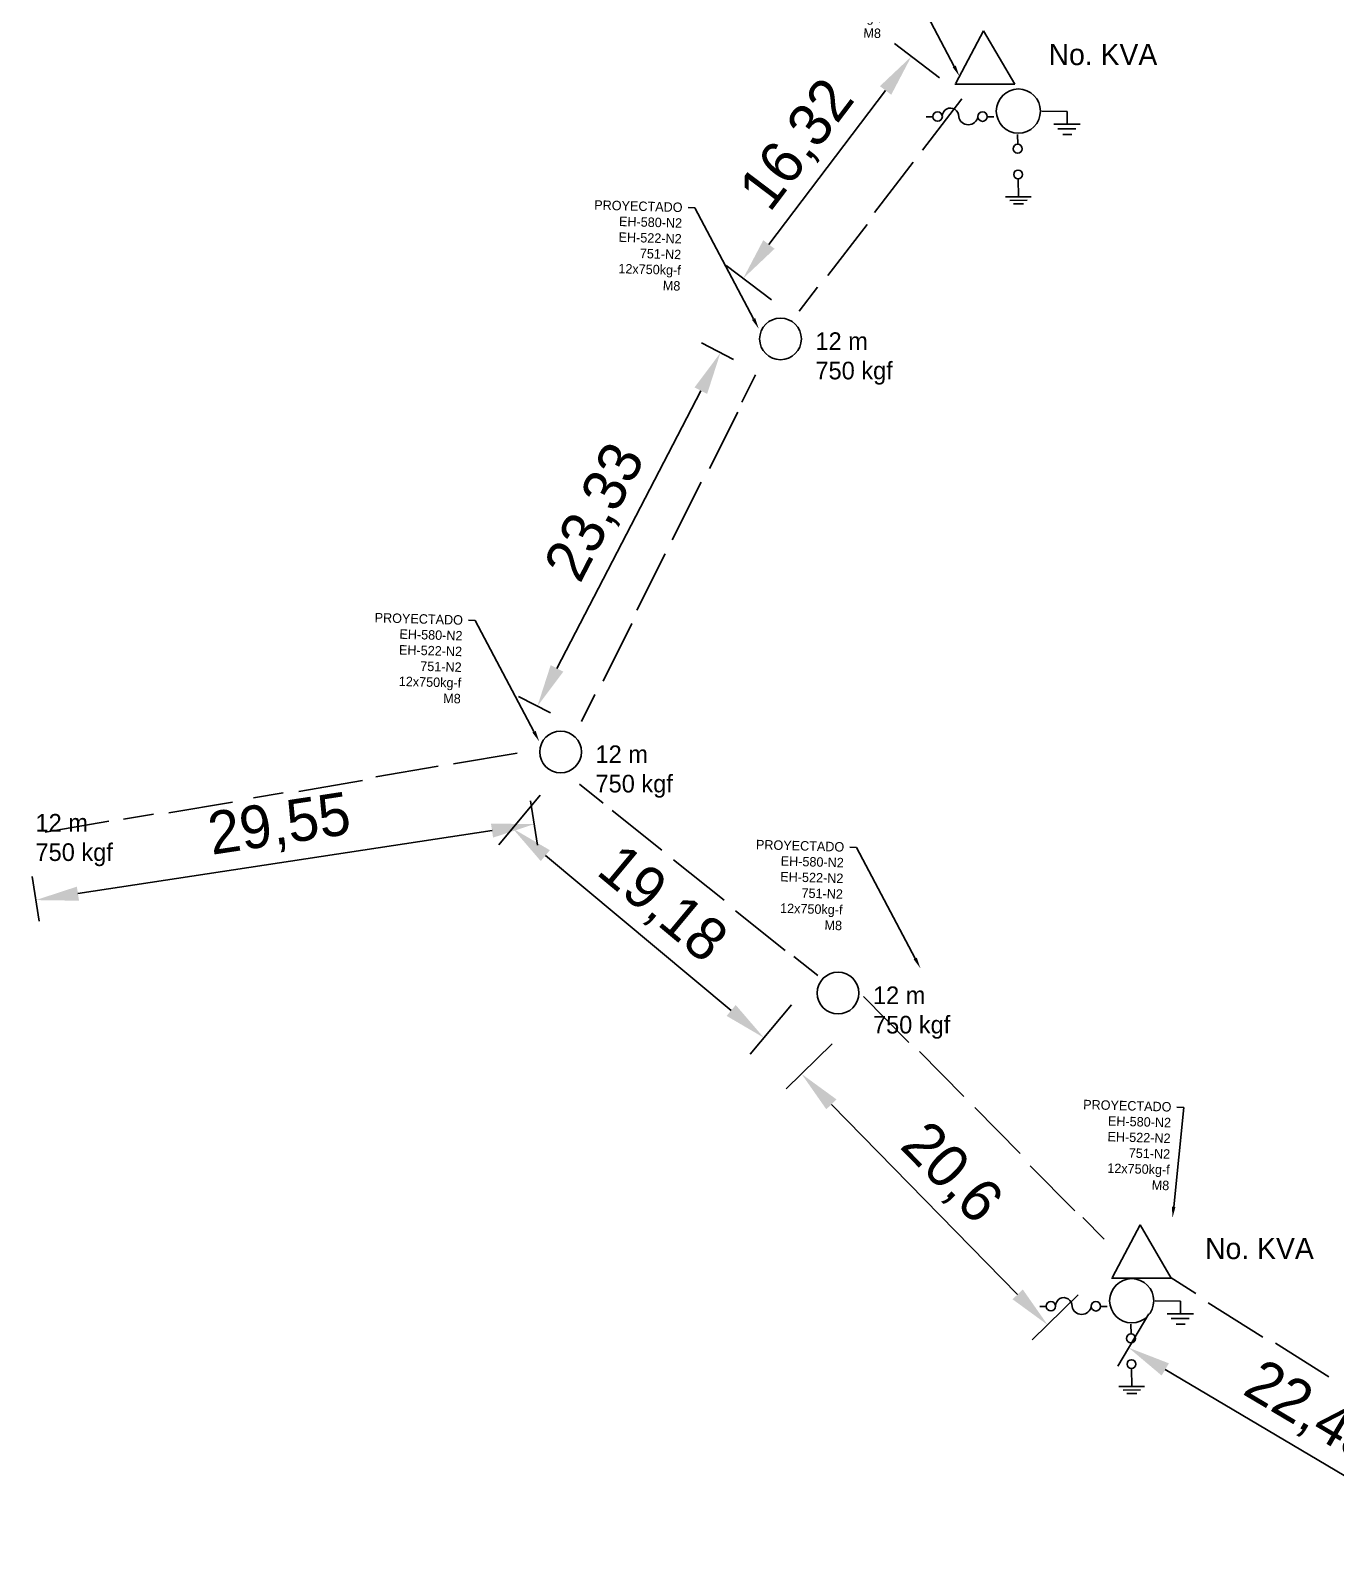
# Model space of a CAD drawing. Header units: millimetres. Extents: x -3588 to 75209, y -3737 to 38254.
# Drawn here: x 32060.4 to 32136.9, y 18386.4 to 18476.1 of the extents above; entities that cross this region are included whole.
import ezdxf
from ezdxf import colors
from ezdxf.entities.mleader import LeaderData, LeaderLine
from ezdxf.math import Vec2, Vec3

# ---------------------------------------------------------------- set-up
doc = ezdxf.new("R2010")
doc.units = ezdxf.units.MM
doc.linetypes.add('CONTINUA', pattern=[0])
doc.layers.add('Mancheta', color=255, linetype='Continuous')
doc.dimstyles.new('ISO-25', dxfattribs={"dimtxt": 2.5, "dimasz": 2.5, "dimexe": 1.25, "dimexo": 0.625, "dimtad": 1, "dimtxsty": 'Standard', "dimcen": 2.5, "dimadec": 0, "dimazin": 0, "dimtfac": 1, "dimtmove": 0, "dimatfit": 3, "dimfxl": 1, "dimarcsym": 0})

# ---------------------------------------------------------------- blocks, each defined once
blk = doc.blocks.new('*D393')
at = {"color": 0, "lineweight": -2, "transparency": 16777216}
for p, q in [((32125.963, 18400.92), (32124.147, 18397.856)), ((32141.95, 18388.757), (32126.935, 18397.656)), ((32145.28, 18389.472), (32143.464, 18386.407))]:
    blk.add_line(p, q, dxfattribs=at)
at = {"color": 0, "transparency": 16777216}
for points in [[(32127.148, 18398.015), (32126.723, 18397.298), (32124.785, 18398.931)], [(32142.163, 18389.116), (32141.738, 18388.399), (32144.101, 18387.483)]]:
    blk.add_solid(points, dxfattribs=at)
at = {"layer": 'Defpoints', "color": 0, "transparency": 16777216}
for p in [(32126.282, 18401.458), (32124.785, 18398.931), (32145.599, 18390.009)]:
    blk.add_point(p, dxfattribs=at)
at = {"color": 0, "transparency": 16777216, "insert": (32135.505, 18394.999), "char_height": 2.5, "attachment_point": 5, "rotation": 329.34584}
blk.add_mtext('22,45', dxfattribs=at)
blk = doc.blocks.new('*D394')
at = {"color": 0, "lineweight": -2, "transparency": 16777216}
for p, q in [((32107.409, 18416.739), (32104.72, 18414.102)), ((32107.363, 18413.192), (32118.283, 18402.056)), ((32121.83, 18402.033), (32119.141, 18399.396))]:
    blk.add_line(p, q, dxfattribs=at)
at = {"color": 0, "transparency": 16777216}
for points in [[(32107.661, 18413.484), (32107.066, 18412.901), (32105.613, 18414.977)], [(32118.581, 18402.348), (32117.986, 18401.765), (32120.034, 18400.271)]]:
    blk.add_solid(points, dxfattribs=at)
at = {"layer": 'Defpoints', "color": 0, "transparency": 16777216}
for p in [(32107.856, 18417.177), (32122.276, 18402.471), (32120.034, 18400.271)]:
    blk.add_point(p, dxfattribs=at)
at = {"color": 0, "transparency": 16777216, "insert": (32114.311, 18409.083), "char_height": 2.5, "attachment_point": 5, "rotation": 314.43855}
blk.add_mtext('20,6', dxfattribs=at)
blk = doc.blocks.new('*D395')
at = {"color": 0, "lineweight": -2, "transparency": 16777216}
for p, q in [((32090.289, 18431.305), (32087.874, 18428.405)), ((32090.595, 18427.766), (32101.488, 18418.694)), ((32105.024, 18419.033), (32102.609, 18416.134))]:
    blk.add_line(p, q, dxfattribs=at)
at = {"color": 0, "transparency": 16777216}
for points in [[(32090.862, 18428.086), (32090.329, 18427.446), (32088.674, 18429.366)], [(32101.755, 18419.014), (32101.222, 18418.374), (32103.409, 18417.094)]]:
    blk.add_solid(points, dxfattribs=at)
at = {"layer": 'Defpoints', "color": 0, "transparency": 16777216}
for p in [(32090.689, 18431.785), (32105.424, 18419.513), (32103.409, 18417.094)]:
    blk.add_point(p, dxfattribs=at)
at = {"color": 0, "transparency": 16777216, "insert": (32097.375, 18424.831), "char_height": 2.5, "attachment_point": 5, "rotation": 320.2117}
blk.add_mtext('19,18', dxfattribs=at)
blk = doc.blocks.new('*D396')
at = {"color": 0, "lineweight": -2, "transparency": 16777216}
for p, q in [((32089.732, 18430.989), (32090.13, 18428.377)), ((32063.197, 18425.539), (32087.47, 18429.236)), ((32060.516, 18426.538), (32060.914, 18423.926))]:
    blk.add_line(p, q, dxfattribs=at)
at = {"color": 0, "transparency": 16777216}
for points in [[(32087.407, 18429.648), (32087.533, 18428.824), (32089.941, 18429.613)], [(32063.134, 18425.951), (32063.26, 18425.127), (32060.725, 18425.162)]]:
    blk.add_solid(points, dxfattribs=at)
at = {"layer": 'Defpoints', "color": 0, "transparency": 16777216}
for p in [(32089.638, 18431.607), (32089.941, 18429.613), (32060.422, 18427.156)]:
    blk.add_point(p, dxfattribs=at)
at = {"color": 0, "transparency": 16777216, "insert": (32075.02, 18429.447), "char_height": 2.5, "attachment_point": 5, "rotation": 8.6616}
blk.add_mtext('29,55', dxfattribs=at)
blk = doc.blocks.new('*D400')
at = {"color": 0, "lineweight": -2, "transparency": 16777216}
for p, q in [((32101.619, 18456.842), (32099.749, 18457.811)), ((32091.278, 18438.741), (32099.709, 18455.017)), ((32090.889, 18436.127), (32089.018, 18437.096))]:
    blk.add_line(p, q, dxfattribs=at)
at = {"color": 0, "transparency": 16777216}
for points in [[(32099.339, 18455.208), (32100.079, 18454.825), (32100.859, 18457.236)], [(32090.908, 18438.932), (32091.648, 18438.549), (32090.128, 18436.521)]]:
    blk.add_solid(points, dxfattribs=at)
at = {"layer": 'Defpoints', "color": 0, "transparency": 16777216}
for p in [(32100.859, 18457.236), (32102.174, 18456.555), (32091.443, 18435.839)]:
    blk.add_point(p, dxfattribs=at)
at = {"color": 0, "transparency": 16777216, "insert": (32093.643, 18447.837), "char_height": 2.5, "attachment_point": 5, "rotation": 62.61553}
blk.add_mtext('23,33', dxfattribs=at)
blk = doc.blocks.new('*D401')
at = {"color": 0, "lineweight": -2, "transparency": 16777216}
for p, q in [((32113.703, 18473.352), (32111.054, 18475.358)), ((32103.702, 18463.584), (32110.541, 18472.611)), ((32103.844, 18460.34), (32101.196, 18462.347))]:
    blk.add_line(p, q, dxfattribs=at)
at = {"color": 0, "transparency": 16777216}
for points in [[(32110.209, 18472.862), (32110.873, 18472.359), (32112.051, 18474.603)], [(32103.37, 18463.836), (32104.034, 18463.333), (32102.192, 18461.592)]]:
    blk.add_solid(points, dxfattribs=at)
at = {"layer": 'Defpoints', "color": 0, "transparency": 16777216}
for p in [(32112.051, 18474.603), (32114.201, 18472.974), (32104.342, 18459.963)]:
    blk.add_point(p, dxfattribs=at)
at = {"color": 0, "transparency": 16777216, "insert": (32105.461, 18469.356), "char_height": 2.5, "attachment_point": 5, "rotation": 52.84885}
blk.add_mtext('16,32', dxfattribs=at)

msp = doc.modelspace()

# ---------------------------------------------------------------- linework, layer by layer
at = {"color": 10}
for p, q in [((32114.66, 18473.043), (32116.287, 18476.098)), ((32116.287, 18476.098), (32118.109, 18472.978)), ((32118.109, 18472.978), (32114.607, 18472.978)), ((32112.706, 18469.115), (32115.008, 18472.114)), ((32112.929, 18471.074), (32113.314, 18471.074)), ((32116.504, 18471.074), (32116.893, 18471.074)), ((32119.706, 18471.388), (32121.182, 18471.387)), ((32120.397, 18470.631), (32121.946, 18470.63)), ((32121.182, 18471.387), (32121.183, 18470.652)), ((32118.28, 18470.034), (32118.285, 18469.457)), ((32120.641, 18470.357), (32121.684, 18470.357)), ((32120.93, 18470.028), (32121.457, 18470.028)), ((32109.89, 18465.461), (32112.148, 18468.403)), ((32118.315, 18467.428), (32118.326, 18466.378)), ((32119.072, 18466.386), (32117.578, 18466.369)), ((32118.841, 18466.178), (32117.816, 18466.166)), ((32118.623, 18465.975), (32118.033, 18465.969)), ((32107.163, 18461.76), (32109.465, 18464.759)), ((32105.467, 18459.669), (32106.55, 18461.08)), ((32102.109, 18454.345), (32102.907, 18455.936)), ((32100.217, 18450.448), (32101.879, 18453.764)), ((32098.034, 18446.268), (32099.729, 18449.648)), ((32095.959, 18442.148), (32097.621, 18445.464)), ((32093.979, 18437.999), (32095.674, 18441.379)), ((32092.709, 18435.625), (32093.506, 18437.216)), ((32085.214, 18433.145), (32088.943, 18433.773)), ((32080.664, 18432.388), (32084.321, 18433.004)), ((32076.147, 18431.536), (32079.875, 18432.164)), ((32073.48, 18431.16), (32075.235, 18431.455)), ((32092.596, 18431.949), (32093.986, 18430.839)), ((32065.866, 18429.899), (32067.621, 18430.194)), ((32068.532, 18430.275), (32072.261, 18430.903)), ((32094.517, 18430.413), (32097.415, 18428.098)), ((32061.281, 18429.152), (32065.009, 18429.779)), ((32098.115, 18427.527), (32101.069, 18425.167)), ((32101.751, 18424.524), (32104.649, 18422.209)), ((32105.17, 18421.863), (32106.56, 18420.752)), ((32109.239, 18419.503), (32111.895, 18416.812)), ((32112.531, 18416.295), (32115.136, 18413.655)), ((32115.765, 18413.005), (32118.421, 18410.314)), ((32119.022, 18409.595), (32121.627, 18406.956)), ((32122.104, 18406.551), (32123.354, 18405.284)), ((32123.836, 18403.067), (32125.462, 18406.122)), ((32125.462, 18406.122), (32127.284, 18403.002)), ((32127.284, 18403.002), (32123.783, 18403.002)), ((32127.215, 18403.063), (32128.72, 18402.114)), ((32126.349, 18401.668), (32127.826, 18401.667)), ((32127.826, 18401.667), (32127.827, 18400.932)), ((32129.454, 18401.567), (32132.652, 18399.551)), ((32119.573, 18401.354), (32119.958, 18401.354)), ((32123.148, 18401.354), (32123.536, 18401.354)), ((32127.04, 18400.911), (32128.589, 18400.91)), ((32127.284, 18400.637), (32128.328, 18400.637)), ((32124.923, 18400.314), (32124.929, 18399.737)), ((32127.574, 18400.308), (32128.101, 18400.308)), ((32133.39, 18399.193), (32136.528, 18397.215)), ((32124.959, 18397.708), (32124.97, 18396.657)), ((32125.716, 18396.666), (32124.221, 18396.649)), ((32125.485, 18396.458), (32124.459, 18396.446)), ((32125.267, 18396.255), (32124.676, 18396.249))]:
    msp.add_line(p, q, dxfattribs=at)
for centre, radius in [((32118.324, 18471.403), 1.294), ((32113.591, 18471.081), 0.276), ((32116.228, 18471.077), 0.276), ((32118.285, 18469.193), 0.263), ((32118.309, 18467.688), 0.26), ((32104.381, 18458.051), 1.222), ((32091.489, 18433.842), 1.222), ((32107.753, 18419.715), 1.222), ((32124.968, 18401.683), 1.294), ((32120.234, 18401.361), 0.276), ((32122.871, 18401.357), 0.276), ((32124.929, 18399.473), 0.263), ((32124.953, 18397.968), 0.26)]:
    msp.add_circle(centre, radius, dxfattribs=at)
for centre, radius, start, end in [((32114.347, 18471.102), 0.481, 356.0473, 179.98075), ((32115.389, 18471.169), 0.571, 190.00363, 350.3175), ((32120.99, 18401.382), 0.481, 356.0473, 179.98075), ((32122.032, 18401.449), 0.571, 190.00363, 350.3175)]:
    msp.add_arc(centre, radius, start, end, dxfattribs=at)

# ---------------------------------------------------------------- texts
at = {"color": 10, "attachment_point": 1}
for s, width, gutter_width, insert, char_height in [('No. KVA', 17.75852, 6.215, (32120.094, 18475.343), 1.243), ('12 m^J750 kgf ', 21.10344, 5.166, (32106.429, 18458.435), 1.03321), ('12 m^J750 kgf ', 21.10344, 5.166, (32093.537, 18434.226), 1.03321), ('12 m^J750 kgf ', 21.10344, 5.166, (32060.709, 18430.211), 1.03321), ('12 m^J750 kgf ', 21.10344, 5.166, (32109.801, 18420.1), 1.03321), ('No. KVA', 17.75852, 6.215, (32129.27, 18405.367), 1.243)]:
    msp.add_mtext_dynamic_manual_height_columns(s, width=width, gutter_width=gutter_width, heights=[0], dxfattribs=dict(at, insert=insert, char_height=char_height))

# ---------------------------------------------------------------- dimensions: what is measured, and where the dimension line sits
at = {"color": 1}
for p1, p2, distance, picture, middle in [((32104.342, 18459.963), (32114.201, 18472.974), 2.698, '*D401', (32105.461, 18469.356)), ((32091.443, 18435.839), (32102.174, 18456.555), 1.482, '*D400', (32093.643, 18447.837)), ((32060.422, 18427.156), (32089.638, 18431.607), -2.017, '*D396', (32075.02, 18429.447)), ((32090.689, 18431.785), (32105.424, 18419.513), -3.148, '*D395', (32097.375, 18424.831)), ((32107.856, 18417.177), (32122.276, 18402.471), -3.141, '*D394', (32114.311, 18409.083)), ((32145.599, 18390.009), (32126.282, 18401.458), 2.937, '*D393', (32135.505, 18394.999))]:
    dim = msp.add_aligned_dim(p1=p1, p2=p2, distance=distance, dimstyle='ISO-25', dxfattribs=at)
    dim.commit()
    dim.dimension.update_dxf_attribs({"geometry": picture, "text_midpoint": middle})

# ---------------------------------------------------------------- leaders
at = {"layer": 'Mancheta', "color": 1, "linetype": 'CONTINUA'}
ml = msp.add_multileader_mtext('Standard', dxfattribs=at)
ml.set_content('PROYECTADO\\PEH-580-N2\\PEH-522-N2\\P751-N2    \\P12x750kg-f\\PM8', color=1)
ml.set_leader_properties()
ml.build(insert=Vec2(0, 0))
ml.multileader.update_dxf_attribs({"arrow_head_size": 0.648})
ctx = ml.context
ctx.base_point, ctx.char_height, ctx.arrow_head_size, ctx.landing_gap_size, ctx.plane_origin, ctx.plane_x_axis, ctx.plane_y_axis = Vec3(32104.731, 18480.718), 0.5529, 0.648, 0.324, Vec3(32112.564, 18489.306), Vec3(0.999611, -0.027885), Vec3(0.027885, 0.999611)
ctx.text_align_type = 2
notes = []
notes.append((ctx, [(0, (1, 1, 0), (32111.122, 18480.54), (-0.999611, 0.027885), 0.401, [(0, [(32114.866, 18473.451)], 0, [])])]))
ctx.mtext.insert, ctx.mtext.text_direction, ctx.mtext.rotation, ctx.mtext.width, ctx.mtext.alignment, ctx.mtext.flow_direction = Vec3(32110.405, 18480.841), Vec3(0.999611, -0.027885), 6.255297, 5.37864, 3, 5
ml = msp.add_multileader_mtext('Standard', dxfattribs=at)
ml.set_content('PROYECTADO\\PEH-580-N2\\PEH-522-N2\\P751-N2    \\P12x750kg-f\\PM8', color=1)
ml.set_leader_properties()
ml.build(insert=Vec2(0, 0))
ml.multileader.update_dxf_attribs({"arrow_head_size": 0.648})
ctx = ml.context
ctx.base_point, ctx.char_height, ctx.arrow_head_size, ctx.landing_gap_size, ctx.plane_origin, ctx.plane_x_axis, ctx.plane_y_axis = Vec3(32092.971, 18465.913), 0.5529, 0.648, 0.324, Vec3(32100.804, 18474.501), Vec3(0.999611, -0.027885), Vec3(0.027885, 0.999611)
ctx.text_align_type = 2
notes.append((ctx, [(0, (1, 1, 0), (32099.362, 18465.735), (-0.999611, 0.027885), 0.401, [(0, [(32103.105, 18458.646)], 0, [])])]))
ctx.mtext.insert, ctx.mtext.text_direction, ctx.mtext.rotation, ctx.mtext.width, ctx.mtext.alignment, ctx.mtext.flow_direction = Vec3(32098.645, 18466.036), Vec3(0.999611, -0.027885), 6.255297, 5.37864, 3, 5
ml = msp.add_multileader_mtext('Standard', dxfattribs=at)
ml.set_content('PROYECTADO\\PEH-580-N2\\PEH-522-N2\\P751-N2    \\P12x750kg-f\\PM8', color=1)
ml.set_leader_properties()
ml.build(insert=Vec2(0, 0))
ml.multileader.update_dxf_attribs({"arrow_head_size": 0.648})
ctx = ml.context
ctx.base_point, ctx.char_height, ctx.arrow_head_size, ctx.landing_gap_size, ctx.plane_origin, ctx.plane_x_axis, ctx.plane_y_axis = Vec3(32080.099, 18441.727), 0.5529, 0.648, 0.324, Vec3(32087.932, 18450.315), Vec3(0.999611, -0.027885), Vec3(0.027885, 0.999611)
ctx.text_align_type = 2
notes.append((ctx, [(0, (1, 1, 0), (32086.49, 18441.549), (-0.999611, 0.027885), 0.401, [(0, [(32090.233, 18434.46)], 0, [])])]))
ctx.mtext.insert, ctx.mtext.text_direction, ctx.mtext.rotation, ctx.mtext.width, ctx.mtext.alignment, ctx.mtext.flow_direction = Vec3(32085.773, 18441.85), Vec3(0.999611, -0.027885), 6.255297, 5.37864, 3, 5
ml = msp.add_multileader_mtext('Standard', dxfattribs=at)
ml.set_content('PROYECTADO\\PEH-580-N2\\PEH-522-N2\\P751-N2    \\P12x750kg-f\\PM8', color=1)
ml.set_leader_properties()
ml.build(insert=Vec2(0, 0))
ml.multileader.update_dxf_attribs({"arrow_head_size": 0.648})
ctx = ml.context
ctx.base_point, ctx.char_height, ctx.arrow_head_size, ctx.landing_gap_size, ctx.plane_origin, ctx.plane_x_axis, ctx.plane_y_axis = Vec3(32102.449, 18428.43), 0.5529, 0.648, 0.324, Vec3(32110.283, 18437.018), Vec3(0.999611, -0.027885), Vec3(0.027885, 0.999611)
ctx.text_align_type = 2
notes.append((ctx, [(0, (1, 1, 0), (32108.841, 18428.252), (-0.999611, 0.027885), 0.401, [(0, [(32112.584, 18421.163)], 0, [])])]))
ctx.mtext.insert, ctx.mtext.text_direction, ctx.mtext.rotation, ctx.mtext.width, ctx.mtext.alignment, ctx.mtext.flow_direction = Vec3(32108.124, 18428.553), Vec3(0.999611, -0.027885), 6.255297, 5.37864, 3, 5
ml = msp.add_multileader_mtext('Standard', dxfattribs=at)
ml.set_content('PROYECTADO\\PEH-580-N2\\PEH-522-N2\\P751-N2    \\P12x750kg-f\\PM8', color=1)
ml.set_leader_properties()
ml.build(insert=Vec2(0, 0))
ml.multileader.update_dxf_attribs({"arrow_head_size": 0.648})
ctx = ml.context
ctx.base_point, ctx.char_height, ctx.arrow_head_size, ctx.landing_gap_size, ctx.plane_origin, ctx.plane_x_axis, ctx.plane_y_axis = Vec3(32121.632, 18413.195), 0.5529, 0.648, 0.324, Vec3(32125.061, 18422.4), Vec3(0.999611, -0.027885), Vec3(0.027885, 0.999611)
ctx.text_align_type = 2
notes.append((ctx, [(0, (1, 1, 0), (32128.023, 18413.017), (-0.999611, 0.027885), 0.401, [(0, [(32127.362, 18406.544)], 0, [])])]))
ctx.mtext.insert, ctx.mtext.text_direction, ctx.mtext.rotation, ctx.mtext.alignment, ctx.mtext.flow_direction = Vec3(32127.306, 18413.318), Vec3(0.999611, -0.027885), 6.255297, 3, 5
for ctx, leaders in notes:
    for number, flags, end, landing, length, lines in leaders:
        leader = LeaderData()
        leader.index, (leader.has_last_leader_line, leader.has_dogleg_vector, leader.attachment_direction) = number, flags
        leader.last_leader_point, leader.dogleg_vector, leader.dogleg_length = Vec3(end), Vec3(landing), length
        for number, points, colour, breaks in lines:
            line = LeaderLine()
            line.index, line.vertices, line.color, line.breaks = number, Vec3.list(points), colors.encode_raw_color(colour), breaks
            leader.lines.append(line)
        ctx.leaders.append(leader)

doc.saveas('drawing.dxf')
